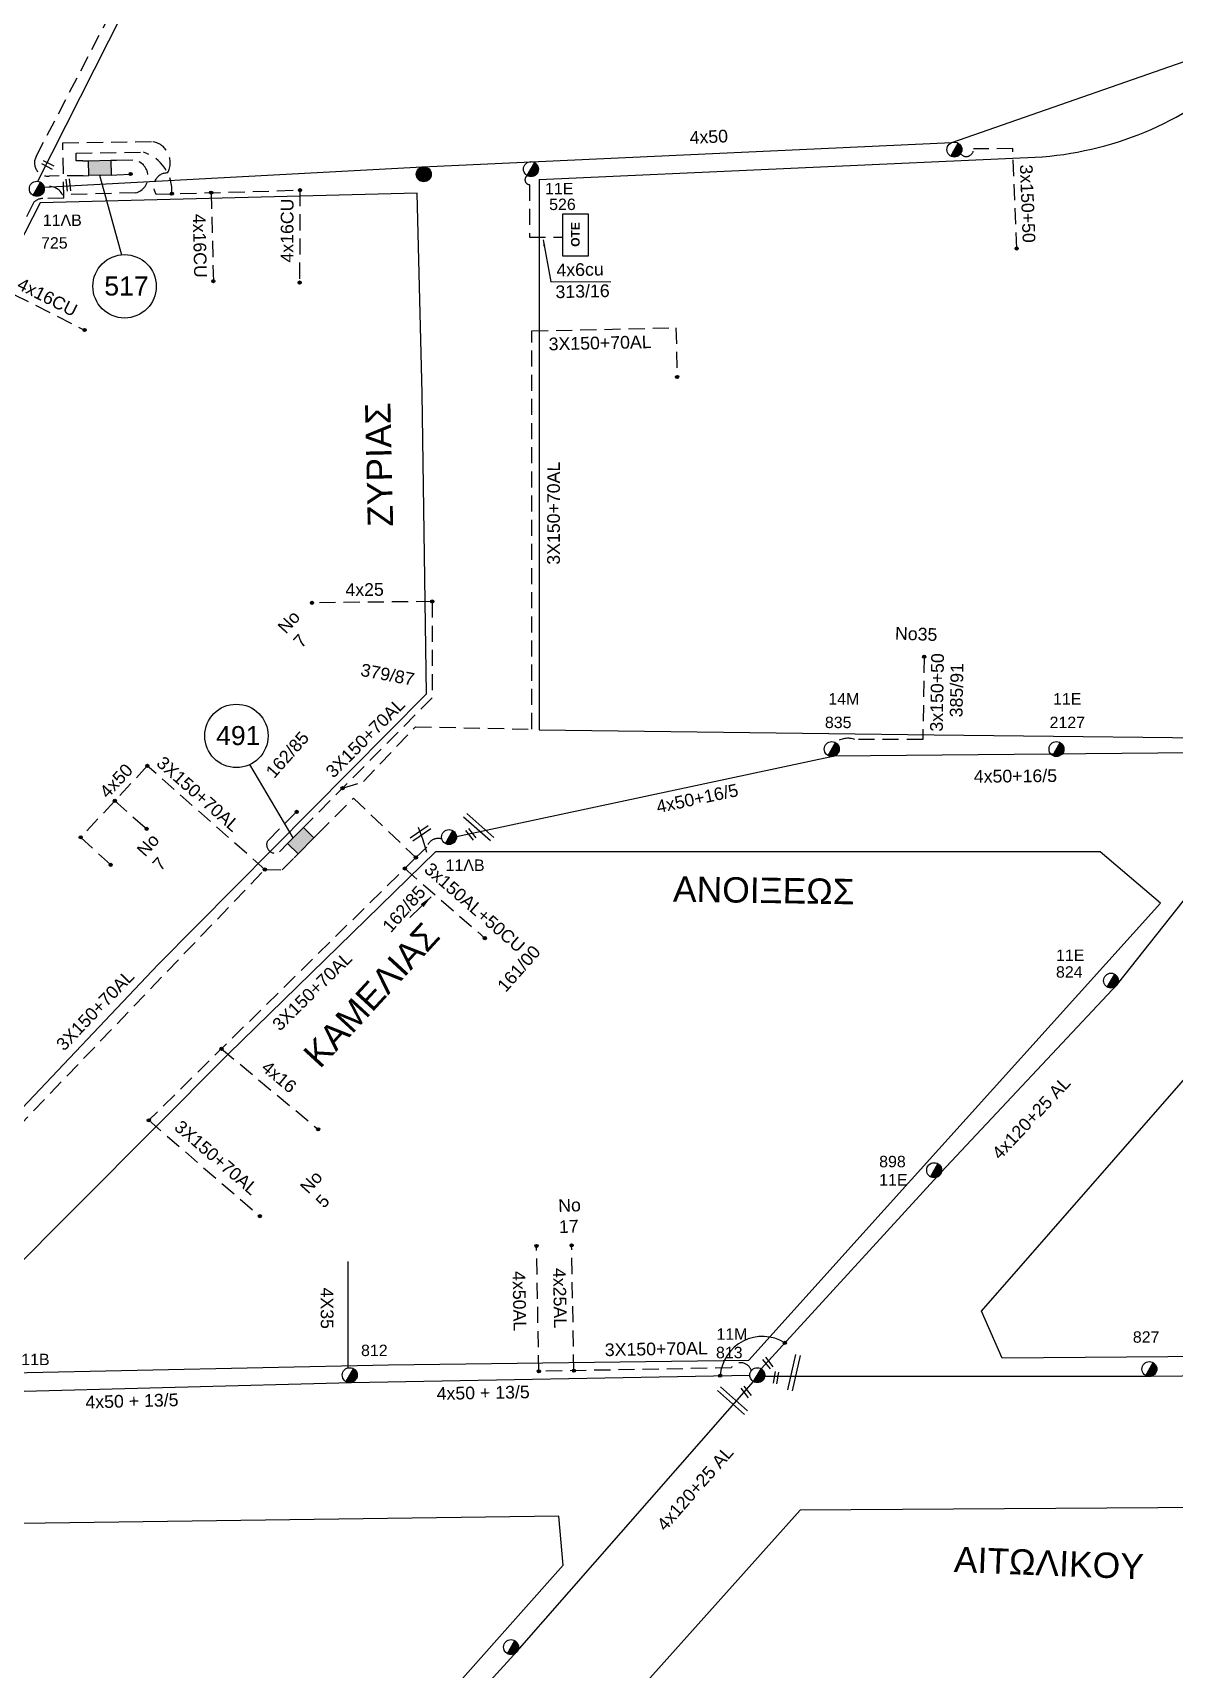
# Model space of a CAD drawing. Header units: millimetres. Extents: x -2591 to -1162, y 241 to 765.
# Drawn here: x -1554.6 to -1464.6, y 367 to 496 of the extents above; entities that cross this region are included whole.
import ezdxf
from ezdxf.enums import TextEntityAlignment as Align

# ---------------------------------------------------------------- set-up
doc = ezdxf.new("R2010")
doc.units = ezdxf.units.MM
doc.linetypes.add('DASHED', pattern=[19.05, 12.7, -6.35])
for name, color, linetype in [('3x150+50', 7, 'Continuous'), ('3X150+70AL', 7, 'Continuous'), ('4x16', 7, 'Continuous'), ('4x16CU', 7, 'Continuous'), ('4x25', 7, 'Continuous'), ('4X35', 7, 'DASHED'), ('4x50', 7, 'Continuous'), ('4x50 + 13_5', 7, 'SYN_LINE'), ('4x50+16_5', 7, 'Continuous'), ('4x50+16AL', 7, 'Continuous'), ('Link Box 4 Διευθύνσεων', 7, 'Continuous'), ('Pillar OTE', 7, 'Continuous'), ('TEXT ΚΑΛΩΔΙΩΝ', 7, 'Continuous'), ('Άγνωστα', 7, 'Continuous'), ('Επιγραφές - Σχήματα', 7, 'Continuous'), ('Καλώδια ΧΤ   3x150AL+50CU', 7, 'DASHED'), ('Μηχανική τομή', 7, 'Continuous'), ('Στύλος Ξύλινος', 7, 'Continuous'), ('Στύλος Ξύλινος @ 1', 7, 'Continuous'), ('Στύλος ΦΜ', 7, 'Continuous'), ('Στύλος ΦΜ @ 1', 7, 'Continuous'), ('Συνδέσεις', 7, 'Continuous'), ('Συνεστραμμένα ΧΤ   4x120+25 AL', 7, 'SYN_LINE'), ('Τομή', 7, 'Continuous'), ('ΥΠΟΒΑΘΡΟ ΔΕΗ', 7, 'Continuous'), ('Υπόβαθρο ΔΕΗ', 7, 'Continuous'), ('Υπόγεια καλώδια Παροχών ΧΤ   4x6', 7, 'DASHED')]:
    doc.layers.add(name, color=color, linetype=linetype)
doc.styles.add('arial', font='arial.ttf')
doc.styles.get("Standard").update_dxf_attribs({"font": 'arial.ttf'})
doc.linetypes.add('SYN_LINE', pattern='A,0.5,-0.0001,["/\\/\\/\\/",Standard,S=0.1,R=0,X=0,Y=-0.05],-0.25', length=0.7501)
doc.dimstyles.new('ISO-25', dxfattribs={"dimtxt": 2.5, "dimasz": 2.5, "dimexe": 1.25, "dimexo": 0.625, "dimtad": 1, "dimtxsty": 'Standard', "dimcen": 2.5, "dimadec": 0, "dimazin": 0, "dimtfac": 1, "dimtmove": 0, "dimatfit": 3, "dimfxl": 1, "dimarcsym": 0})

# ---------------------------------------------------------------- blocks, each defined once
blk = doc.blocks.new('ΥΠΑΡΧΩΝ ΤΣΙΜΕΝΤΕΝΙΟΣ ΣΤΥΛΟΣ')
at = {"layer": 'Στύλος ΦΜ'}
blk.add_hatch(color=256, dxfattribs=at).paths.add_polyline_path([(-1.29, -2.28, 0.574793), (2.62, 0, 0.268822), (1.3, 2.27)])
blk.add_line((-1.29, -2.28), (1.3, 2.27), dxfattribs=at)
blk.add_circle((0, 0), 2.62, dxfattribs=at)
at = {"layer": 'Στύλος ΦΜ', "flags": 4}
for tag, p in [('ΑΡΙΘΜΟΣ', (-4.68, 8.05)), ('ΤΥΠΟΣ', (-4.91, 3.03))]:
    blk.add_attdef(tag, p, '', height=4, dxfattribs=at)
blk = doc.blocks.new('ΥΠΑΡΧΩΝ ΞΥΛΙΝΟΣ ΣΤΥΛΟΣ')
at = {"layer": 'Στύλος Ξύλινος'}
h = blk.add_hatch(color=256, dxfattribs=at)
h.paths.add_polyline_path([(-2.62, 0, 0.270008), (-1.29, -2.28), (1.3, 2.27, 0.576266)])
h.paths.add_polyline_path([(-1.29, -2.28, 0.574793), (2.62, 0, 0.268822), (1.3, 2.27)])
blk.add_line((-1.29, -2.28), (1.3, 2.27), dxfattribs=at)
blk.add_circle((0, 0), 2.62, dxfattribs=at)
at = {"layer": 'Στύλος Ξύλινος', "flags": 4}
for tag, p in [('ΑΡΙΘΜΟΣ', (-4.91, 8.6)), ('ΤΥΠΟΣ', (-4.85, 3.39))]:
    blk.add_attdef(tag, p, '', height=4, dxfattribs=at)
blk = doc.blocks.new('LINK BOX 4 ΑΝΑΧΩΡΗΣΕΩΝ')
at = {"layer": 'Link Box 4 Διευθύνσεων', "ltscale": 40}
blk.add_hatch(color=256, dxfattribs=at).paths.add_polyline_path([(-3.54, 0), (-3.54, -4.67), (3.54, -4.67), (3.54, 0)])
for p, q in [((-3.54, 0), (-5.33, 0)), ((5.33, 0), (3.54, 0)), ((-3.54, -4.67), (-5.33, -4.67)), ((5.33, -4.67), (3.54, -4.67))]:
    blk.add_line(p, q, dxfattribs=at)
blk.add_lwpolyline([(-3.54, -4.67), (-3.54, 0), (3.54, 0), (3.54, -4.67)], close=True, dxfattribs=at)
blk = doc.blocks.new('_ΣΥΝΔΕΣΗ')
at = {"layer": 'Συνδέσεις', "linetype": 'SYN_LINE', "ltscale": 40}
blk.add_hatch(color=256, dxfattribs=at).paths.add_polyline_path([(0.5, -0.01, 1), (-0.5, -0.01, 1)])
at = {"layer": 'Συνδέσεις'}
blk.add_circle((0, -0.01), 0.5, dxfattribs=at)
blk = doc.blocks.new('ΜΗΧΑΝΙΚΗ ΤΟΜΗ')
at = {"layer": 'Μηχανική τομή', "ltscale": 40}
for p, q in [((0, 0.76), (-3.79, 0.76)), ((0, -0.34), (-3.79, -0.34))]:
    blk.add_line(p, q, dxfattribs=at)
blk = doc.blocks.new('ΤΟΜΗ')
at = {"layer": 'Τομή', "ltscale": 40}
for p, q in [((-0.03, -1.92), (-11.4, -1.92)), ((-0.03, -3.42), (-11.4, -3.42))]:
    blk.add_line(p, q, dxfattribs=at)
blk = doc.blocks.new('τομή_')
at = {"layer": 'Επιγραφές - Σχήματα'}
for p, q in [((-1.29, -0.22), (0.13, 0.75)), ((-1.08, -0.46), (0.34, 0.51)), ((-0.66, 0.62), (-0.29, -0.37))]:
    blk.add_line(p, q, dxfattribs=at)
blk = doc.blocks.new('PILLAR ΟΤΕ')
at = {"layer": 'Pillar OTE', "ltscale": 40}
blk.add_lwpolyline([(-3.31, 2.02), (3.39, 2.02), (3.39, -1.99), (-3.31, -1.99)], close=True, dxfattribs=at)
at = {"layer": 'Pillar OTE', "insert": (-1.81, 0.71), "char_height": 1.3575, "width": 109.961, "attachment_point": 1}
blk.add_mtext('{\\fArial|b1|i0|c161|p34;OTE}', dxfattribs=at)

msp = doc.modelspace()

# ---------------------------------------------------------------- linework, layer by layer
at = {"layer": '3x150+50', "color": 151, "linetype": 'DASHED', "lineweight": -3, "ltscale": 0.1}
msp.add_lwpolyline([(-1477.032, 479.037), (-1477.333, 486.914), (-1480.439, 486.88, -0.7440193), (-1481.454, 486.511, -7.7393087)], format="xyb", dxfattribs=at)
at = {"layer": '3x150+50', "color": 173, "linetype": 'DASHED', "lineweight": -3, "ltscale": 0.1}
msp.add_lwpolyline([(-1484.327, 446.85), (-1484.432, 440.322), (-1489.779, 440.322, 0.2579723), (-1491.315, 440.077, -1.8091932)], format="xyb", dxfattribs=at)
at = {"layer": '3x150+50', "color": 151, "linetype": 'DASHED', "lineweight": -3, "ltscale": 0.1}
msp.add_lwpolyline([(-1525.27, 430.156), (-1518.968, 424.666)], dxfattribs=at)
at = {"layer": '3X150+70AL', "color": 151, "linetype": 'DASHED', "lineweight": -3, "ltscale": 0.1}
for points in [[(-1530.181, 436.489), (-1528.539, 437), (-1524.431, 441.333), (-1515.259, 441.144), (-1515.246, 472.532), (-1503.892, 472.789), (-1503.805, 468.905)], [(-1523.111, 451.202), (-1523.109, 443.613), (-1532.947, 433.703)], [(-1536.31, 430.07), (-1545.572, 438.242)], [(-1532.118, 432.881), (-1529.317, 435.703), (-1524.397, 431.016), (-1545.458, 410.302), (-1536.705, 402.741)]]:
    msp.add_lwpolyline(points, dxfattribs=at)
at = {"layer": '3X150+70AL', "color": 5, "linetype": 'DASHED', "lineweight": -3, "ltscale": 0.1}
msp.add_lwpolyline([(-1533.8, 434.616), (-1536.09, 432.329, 0.7744688), (-1535.14, 431.475), (-1534.822, 431.81)], format="xyb", dxfattribs=at)
at = {"layer": '3X150+70AL', "color": 151, "linetype": 'DASHED', "lineweight": -3, "ltscale": 0.1}
for points in [[(-1524.397, 431.016), (-1523.531, 431.835, -0.4289606), (-1522.35, 432.476, -1.270572)], [(-1575.07, 395.299, 0.9707852), (-1574.223, 395.226), (-1574.276, 397.478), (-1567.73, 397.281), (-1536.31, 430.07), (-1534.931, 430.043), (-1533.993, 430.989)], [(-1497.957, 390.553, 0.649617), (-1499.541, 390.783), (-1514.701, 390.514)]]:
    msp.add_lwpolyline(points, format="xyb", dxfattribs=at)
at = {"layer": '4x16', "color": 151, "linetype": 'DASHED', "lineweight": -3, "ltscale": 0.1}
msp.add_lwpolyline([(-1539.724, 415.941), (-1532.105, 409.59)], dxfattribs=at)
at = {"layer": '4x16CU', "color": 1, "linetype": 'DASHED', "lineweight": -3, "ltscale": 0.1}
for points in [[(-1540.533, 483.438), (-1540.367, 476.457)], [(-1533.542, 483.636), (-1533.567, 476.347)], [(-1557.793, 476.277), (-1550.518, 472.606)]]:
    msp.add_lwpolyline(points, dxfattribs=at)
at = {"layer": '4x25', "color": 151, "linetype": 'DASHED', "lineweight": -3, "ltscale": 0.1}
for points in [[(-1523.111, 451.202), (-1532.587, 451.097)], [(-1511.935, 390.563), (-1512.123, 400.442)]]:
    msp.add_lwpolyline(points, dxfattribs=at)
at = {"layer": '4X35', "color": 173, "linetype": 'SYN_LINE', "lineweight": -3, "ltscale": 10}
msp.add_lwpolyline([(-1529.735, 390.783), (-1529.744, 399.166)], dxfattribs=at)
at = {"layer": '4x50', "color": 151, "linetype": 'Continuous', "lineweight": -3, "ltscale": 0.1}
for points in [[(-1519.354, 550.328), (-1539.701, 513.072), (-1554.225, 484.329)], [(-1553.705, 483.86), (-1523.883, 485.467), (-1482.141, 487.392), (-1459.845, 495.161), (-1443.254, 511.878), (-1425.827, 527.896)]]:
    msp.add_lwpolyline(points, dxfattribs=at)
at = {"layer": '4x50', "color": 151, "linetype": 'DASHED', "lineweight": -3, "ltscale": 0.1}
for points in [[(-1545.572, 438.242), (-1550.824, 432.609)], [(-1548.135, 435.494), (-1545.62, 433.283)], [(-1550.824, 432.609), (-1548.463, 430.443)], [(-1514.701, 390.514), (-1514.888, 400.393)]]:
    msp.add_lwpolyline(points, dxfattribs=at)
at = {"layer": '4x50 + 13_5', "color": 173, "linetype": 'Continuous', "lineweight": -3, "ltscale": 0.1}
msp.add_lwpolyline([(-1575.189, 390.802), (-1557.298, 388.897), (-1529.478, 389.634), (-1498.069, 390.206)], dxfattribs=at)
at = {"layer": '4x50+16_5', "color": 173, "linetype": 'Continuous', "lineweight": -3, "ltscale": 0.1}
msp.add_lwpolyline([(-1454.577, 439.362), (-1491.392, 439.018), (-1521.193, 432.657)], dxfattribs=at)
at = {"layer": '4x50+16AL', "color": 27, "linetype": 'Continuous', "lineweight": -3, "ltscale": 0.1}
msp.add_lwpolyline([(-1413.395, 390.654), (-1437.209, 390.38), (-1466.665, 390.104), (-1496.901, 390.102)], dxfattribs=at)
at = {"layer": 'Καλώδια ΧΤ   3x150AL+50CU', "color": 1, "linetype": 'DASHED', "lineweight": -3, "ltscale": 0.1}
for points in [[(-1550.627, 484.772), (-1553.303, 484.746, -0.6082495), (-1554.341, 486.282), (-1543.744, 506.639), (-1550.124, 509.755), (-1530.569, 547.018, -0.844289), (-1529.47, 549.113), (-1525.863, 555.986)], [(-1552.156, 483.009), (-1552.236, 487.378), (-1545.204, 487.474, -0.5204486), (-1543.971, 484.99, 0.6173824), (-1544.877, 483.316), (-1533.542, 483.636)], [(-1550.657, 485.939), (-1551.169, 485.937), (-1551.19, 486.55), (-1545.881, 486.631, -0.3416179), (-1543.635, 483.351)], [(-1547.994, 486.006), (-1546.696, 486.014, -0.8347549), (-1546.495, 483.423), (-1552.26, 483.274, 0.3854146), (-1553.705, 483.86, -1.9463556)], [(-1552.156, 483.009), (-1553.804, 482.976, 0.1887019), (-1554.529, 482.675), (-1561.002, 469.984, 0.4318986), (-1561.579, 468.522, 1.3280008)]]:
    msp.add_lwpolyline(points, format="xyb", dxfattribs=at)
msp.add_lwpolyline([(-1547.964, 484.84), (-1546.891, 484.906)], dxfattribs=at)
at = {"layer": 'Συνεστραμμένα ΧΤ   4x120+25 AL', "color": 173, "linetype": 'SYN_LINE', "lineweight": -3, "ltscale": 10}
msp.add_lwpolyline([(-1497.187, 390.719), (-1482.973, 406.2), (-1469.073, 421.042), (-1454.577, 439.362)], dxfattribs=at)
at = {"layer": 'Συνεστραμμένα ΧΤ   4x120+25 AL', "color": 151, "linetype": 'SYN_LINE', "lineweight": -3, "ltscale": 10}
msp.add_lwpolyline([(-1551.369, 329.128), (-1534.128, 337.572), (-1529.737, 353.802), (-1516.401, 368.449), (-1497.771, 389.696)], dxfattribs=at)
at = {"layer": 'ΥΠΟΒΑΘΡΟ ΔΕΗ', "lineweight": -3}
for points in [[(-1514.689, 484.482), (-1514.689, 441.077), (-1483.532, 440.692), (-1455.349, 440.376), (-1441.404, 455.336), (-1419.835, 478.84), (-1385.364, 516.216), (-1398.074, 526.319), (-1413.409, 538.566), (-1420.926, 531.141), (-1442.083, 510.434), (-1459.057, 493.26), (-1459.057, 493.26), (-1459.057, 493.26), (-1459.057, 493.26)], [(-1514.689, 484.482), (-1474.984, 486.271)], [(-1574.556, 398.187), (-1568.02, 397.99), (-1544.705, 422.593), (-1523.559, 443.931), (-1523.895, 467.601), (-1524.295, 483.391), (-1554.025, 482.637), (-1559.468, 472.057), (-1575.674, 440.742), (-1574.982, 416.35), (-1574.556, 398.187)], [(-1513.769, 476.413), (-1509.021, 476.436)], [(-1523.863, 432.426), (-1523.552, 431.452)], [(-1556.881, 397.758), (-1556.283, 390.382), (-1526.556, 391.031), (-1498.151, 391.391), (-1487.47, 403.236), (-1465.705, 427.42), (-1470.442, 431.455), (-1493.157, 431.455), (-1522.862, 431.455), (-1539.198, 415.503), (-1556.881, 397.758)], [(-1478.168, 391.556), (-1479.793, 395.259), (-1448.326, 431.246), (-1420.771, 431.246), (-1386.928, 431.005), (-1384.325, 424.717), (-1413.754, 391.683), (-1445.521, 391.806), (-1478.168, 391.556)], [(-1535.192, 333.615), (-1532.871, 328.916), (-1504.521, 328.171), (-1474.419, 327.335), (-1465.333, 337.564), (-1429.589, 376.486), (-1430.308, 379.802), (-1457.826, 379.802), (-1494.109, 379.553), (-1535.192, 333.615)], [(-1573.776, 328.96), (-1553.482, 329.394), (-1512.783, 375.23), (-1513.137, 379.087), (-1561.35, 378.434), (-1574.055, 378.077), (-1573.776, 328.96)]]:
    msp.add_lwpolyline(points, dxfattribs=at)
msp.add_arc((-1477.138, 512.823), 26.639, 274.63912, 312.74635, dxfattribs=at)
at = {"layer": 'ΥΠΟΒΑΘΡΟ ΔΕΗ', "lineweight": -3, "ltscale": 0.1}
msp.add_arc((-1497.071, 389.917), 3.344, 58.29663, 175.76987, dxfattribs=at)
at = {"layer": 'Υπόβαθρο ΔΕΗ', "lineweight": -3}
for points in [[(-1549.344, 484.805), (-1547.613, 478.542)], [(-1534.074, 432.566), (-1537.483, 438.347)]]:
    msp.add_lwpolyline(points, dxfattribs=at)
for centre in [(-1547.366, 476.055), (-1538.549, 440.609)]:
    msp.add_circle(centre, 2.5, dxfattribs=at)
at = {"layer": 'Υπόγεια καλώδια Παροχών ΧΤ   4x6', "color": 151, "linetype": 'DASHED', "ltscale": 0.1}
msp.add_lwpolyline([(-1515.615, 484.78, 0.7214082), (-1515.442, 484.065), (-1515.442, 479.921), (-1512.809, 479.921)], format="xyb", dxfattribs=at)

# ---------------------------------------------------------------- block references
at = {"layer": 'Link Box 4 Διευθύνσεων', "lineweight": -3, "xscale": 0.2499999999999998, "yscale": 0.2499999999999998, "zscale": 0.2499999999999998}
for p, rotation in [((-1549.296, 484.806), 181.4527178672955), ((-1533.056, 431.935), 225.2596843945352)]:
    msp.add_blockref('LINK BOX 4 ΑΝΑΧΩΡΗΣΕΩΝ', p, dxfattribs=dict(at, rotation=rotation))
at = {"layer": 'Pillar OTE', "xscale": 0.5, "yscale": 0.5, "zscale": 0.5, "rotation": 90}
msp.add_blockref('PILLAR ΟΤΕ', (-1511.81, 480.074), dxfattribs=at)
at = {"layer": 'Επιγραφές - Σχήματα'}
msp.add_blockref('τομή_', (-1523.569, 432.793), dxfattribs=at)
at = {"layer": 'Μηχανική τομή', "lineweight": -3}
for p, xscale, yscale, zscale, rotation in [((-1553.83, 485.894), 0.2499999999999676, 0.2499999999999676, 0.2499999999999676, 152.9729913925248), ((-1551.787, 483.565), 0.2499999999999677, 0.2499999999999677, 0.2499999999999677, 275.8528615954031), ((-1520.325, 433.264), 0.2499999999999677, 0.2499999999999677, 0.2499999999999677, 127.8342071255363), ((-1496.91, 391.566), 0.2499999999999677, 0.2499999999999677, 0.2499999999999677, 127.8342071255363), ((-1495.89, 390.471), 0.2499999999999677, 0.2499999999999677, 0.2499999999999677, 80.05628998636693), ((-1498.62, 389.287), 0.2499999999999677, 0.2499999999999677, 0.2499999999999677, 127.8342071255363)]:
    msp.add_blockref('ΜΗΧΑΝΙΚΗ ΤΟΜΗ', p, dxfattribs=dict(at, xscale=xscale, yscale=yscale, zscale=zscale, rotation=rotation))
at = {"layer": 'Στύλος Ξύλινος @ 1', "lineweight": -3, "ltscale": 40, "xscale": 0.2250000000000227, "yscale": 0.2250000000000227, "zscale": 0.2250000000000227}
msp.add_blockref('ΥΠΑΡΧΩΝ ΞΥΛΙΝΟΣ ΣΤΥΛΟΣ', (-1523.774, 484.888), dxfattribs=at)
at = {"layer": 'Στύλος ΦΜ @ 1', "lineweight": -3, "ltscale": 40, "xscale": 0.2249999999999943, "yscale": 0.2249999999999943, "zscale": 0.2249999999999943}
for p in [(-1481.944, 486.837), (-1516.898, 368.766)]:
    msp.add_blockref('ΥΠΑΡΧΩΝ ΤΣΙΜΕΝΤΕΝΙΟΣ ΣΤΥΛΟΣ', p, dxfattribs=at)
at = {"layer": 'Στύλος ΦΜ @ 1', "lineweight": -3, "ltscale": 40}
ref = msp.add_blockref('ΥΠΑΡΧΩΝ ΤΣΙΜΕΝΤΕΝΙΟΣ ΣΤΥΛΟΣ', (-1515.325, 485.292), dxfattribs=dict(at, xscale=0.2249999999999943, yscale=0.2249999999999943, zscale=0.2249999999999943))
ref.add_attrib('ΤΥΠΟΣ', '11Ε', dxfattribs={"layer": 'Στύλος ΦΜ', "height": 0.9, "flags": 4}).set_placement((-1514.219, 483.041), align=Align.BOTTOM_LEFT)
ref.add_attrib('ΑΡΙΘΜΟΣ', '526', (-1513.894, 482.067), dxfattribs={"layer": 'Στύλος ΦΜ', "height": 0.9, "flags": 4})
ref = msp.add_blockref('ΥΠΑΡΧΩΝ ΤΣΙΜΕΝΤΕΝΙΟΣ ΣΤΥΛΟΣ', (-1554.282, 483.743), dxfattribs=dict(at, xscale=0.2249999999999943, yscale=0.2249999999999943, zscale=0.2249999999999943))
ref.add_attrib('ΤΥΠΟΣ', '11ΛB', dxfattribs={"layer": 'Στύλος ΦΜ', "height": 0.9, "flags": 4}).set_placement((-1553.815, 480.544), align=Align.BOTTOM_LEFT)
ref.add_attrib('ΑΡΙΘΜΟΣ', '725', (-1553.95, 479.026), dxfattribs={"layer": 'Στύλος ΦΜ', "height": 0.9, "flags": 4})
ref = msp.add_blockref('ΥΠΑΡΧΩΝ ΤΣΙΜΕΝΤΕΝΙΟΣ ΣΤΥΛΟΣ', (-1491.608, 439.566), dxfattribs=dict(at, xscale=0.2249999999999943, yscale=0.2249999999999943, zscale=0.2249999999999943))
ref.add_attrib('ΤΥΠΟΣ', '14M', dxfattribs={"layer": 'Στύλος ΦΜ', "height": 0.9, "flags": 4}).set_placement((-1491.882, 442.807), align=Align.BOTTOM_LEFT)
ref.add_attrib('ΑΡΙΘΜΟΣ', '835', (-1492.152, 441.222), dxfattribs={"layer": 'Στύλος ΦΜ', "height": 0.9, "flags": 4})
ref = msp.add_blockref('ΥΠΑΡΧΩΝ ΤΣΙΜΕΝΤΕΝΙΟΣ ΣΤΥΛΟΣ', (-1473.894, 439.566), dxfattribs=dict(at, xscale=0.2249999999999943, yscale=0.2249999999999943, zscale=0.2249999999999943))
ref.add_attrib('ΤΥΠΟΣ', '11E', dxfattribs={"layer": 'Στύλος ΦΜ', "height": 0.9, "flags": 4}).set_placement((-1474.169, 442.807), align=Align.BOTTOM_LEFT)
ref.add_attrib('ΑΡΙΘΜΟΣ', '2127', (-1474.438, 441.222), dxfattribs={"layer": 'Στύλος ΦΜ', "height": 0.9, "flags": 4})
ref = msp.add_blockref('ΥΠΑΡΧΩΝ ΤΣΙΜΕΝΤΕΝΙΟΣ ΣΤΥΛΟΣ', (-1521.782, 432.631), dxfattribs=dict(at, xscale=0.2249999999999943, yscale=0.2249999999999943, zscale=0.2249999999999943))
ref.add_attrib('ΤΥΠΟΣ', '11ΛΒ', dxfattribs={"layer": 'Στύλος ΦΜ', "height": 0.9, "flags": 4}).set_placement((-1522.056, 429.694), align=Align.BOTTOM_LEFT)
ref = msp.add_blockref('ΥΠΑΡΧΩΝ ΤΣΙΜΕΝΤΕΝΙΟΣ ΣΤΥΛΟΣ', (-1469.596, 421.312), dxfattribs=dict(at, xscale=0.2249999999999943, yscale=0.2249999999999943, zscale=0.2249999999999943))
ref.add_attrib('ΤΥΠΟΣ', '11E', dxfattribs={"layer": 'Στύλος ΦΜ', "height": 0.9, "flags": 4}).set_placement((-1473.934, 422.592), align=Align.BOTTOM_LEFT)
ref.add_attrib('ΑΡΙΘΜΟΣ', '824', (-1473.934, 421.546), dxfattribs={"layer": 'Στύλος ΦΜ', "height": 0.9, "flags": 4})
ref = msp.add_blockref('ΥΠΑΡΧΩΝ ΤΣΙΜΕΝΤΕΝΙΟΣ ΣΤΥΛΟΣ', (-1483.538, 406.366), dxfattribs=dict(at, xscale=0.2249999999999943, yscale=0.2249999999999943, zscale=0.2249999999999943))
ref.add_attrib('ΤΥΠΟΣ', '11E', dxfattribs={"layer": 'Στύλος ΦΜ', "height": 0.9, "flags": 4}).set_placement((-1487.876, 404.886), align=Align.BOTTOM_LEFT)
ref.add_attrib('ΑΡΙΘΜΟΣ', '898', (-1487.876, 406.599), dxfattribs={"layer": 'Στύλος ΦΜ', "height": 0.9, "flags": 4})
ref = msp.add_blockref('ΥΠΑΡΧΩΝ ΤΣΙΜΕΝΤΕΝΙΟΣ ΣΤΥΛΟΣ', (-1497.48, 390.208), dxfattribs=dict(at, xscale=0.2249999999999943, yscale=0.2249999999999943, zscale=0.2249999999999943))
ref.add_attrib('ΤΥΠΟΣ', '11M', dxfattribs={"layer": 'Στύλος ΦΜ', "height": 0.9, "flags": 4}).set_placement((-1500.703, 392.724), align=Align.BOTTOM_LEFT)
ref.add_attrib('ΑΡΙΘΜΟΣ', '813', (-1500.739, 391.541), dxfattribs={"layer": 'Στύλος ΦΜ', "height": 0.9, "flags": 4})
ref = msp.add_blockref('ΥΠΑΡΧΩΝ ΤΣΙΜΕΝΤΕΝΙΟΣ ΣΤΥΛΟΣ', (-1466.572, 390.686), dxfattribs=dict(at, xscale=0.2249999999999943, yscale=0.2249999999999943, zscale=0.2249999999999943))
ref.add_attrib('ΑΡΙΘΜΟΣ', '827', (-1467.874, 392.765), dxfattribs={"layer": 'Στύλος ΦΜ', "height": 0.9, "flags": 4})
ref = msp.add_blockref('ΥΠΑΡΧΩΝ ΤΣΙΜΕΝΤΕΝΙΟΣ ΣΤΥΛΟΣ', (-1529.61, 390.208), dxfattribs=dict(at, xscale=0.2249999999999943, yscale=0.2249999999999943, zscale=0.2249999999999943))
ref.add_attrib('ΑΡΙΘΜΟΣ', '812', (-1528.724, 391.71), dxfattribs={"layer": 'Στύλος ΦΜ', "height": 0.9, "flags": 4})
ref = msp.add_blockref('ΥΠΑΡΧΩΝ ΤΣΙΜΕΝΤΕΝΙΟΣ ΣΤΥΛΟΣ', (-1557.007, 389.409), dxfattribs=dict(at, xscale=0.2249999999999943, yscale=0.2249999999999943, zscale=0.2249999999999943))
ref.add_attrib('ΤΥΠΟΣ', '11B', dxfattribs={"layer": 'Στύλος ΦΜ', "height": 0.9, "flags": 4}).set_placement((-1555.51, 390.728), align=Align.BOTTOM_LEFT)
at = {"layer": 'Συνδέσεις', "lineweight": -3, "xscale": 0.25, "yscale": 0.25, "zscale": 0.25}
for p in [(-1546.89, 484.909), (-1543.634, 483.354), (-1540.532, 483.441), (-1533.541, 483.638), (-1477.031, 479.04), (-1540.367, 476.46), (-1533.567, 476.35), (-1550.518, 472.609), (-1503.805, 468.908), (-1532.587, 451.1), (-1523.11, 451.205), (-1484.326, 446.853), (-1545.571, 438.245), (-1530.18, 436.492), (-1548.134, 435.496), (-1533.8, 434.619), (-1550.823, 432.612), (-1545.619, 433.286), (-1524.396, 431.018), (-1548.462, 430.446), (-1536.309, 430.073), (-1525.269, 430.159), (-1518.967, 424.669), (-1539.724, 415.944), (-1545.458, 410.305), (-1532.105, 409.593), (-1536.705, 402.744), (-1514.887, 400.396), (-1512.122, 400.445), (-1495.313, 392.762), (-1514.7, 390.517), (-1511.934, 390.566), (-1500.405, 390.164)]:
    msp.add_blockref('_ΣΥΝΔΕΣΗ', p, dxfattribs=at)
at = {"layer": 'Τομή', "lineweight": -3, "xscale": 0.2499999999999997, "yscale": 0.2499999999999997, "zscale": 0.2499999999999997}
for p, rotation in [((-1517.936, 432.964), 318.624104279148), ((-1494.246, 388.864), 257.0074677283079), ((-1497.928, 387.755), 318.624104279148)]:
    msp.add_blockref('ΤΟΜΗ', p, dxfattribs=dict(at, rotation=rotation))

# ---------------------------------------------------------------- texts
at = {"layer": 'TEXT ΚΑΛΩΔΙΩΝ', "linetype": 'Continuous', "lineweight": -3, "ltscale": 0.1}
for s, rotation, p in [('4x50', 2.64112, (-1501.306, 487.844)), ('3x150+50', 272.18594, (-1476.166, 482.573)), ('4x16CU', 89.80105, (-1534.553, 480.449)), ('4x16CU', 271.36089, (-1541.434, 479.248)), ('4x16CU', 333.22258, (-1553.45, 475.205)), ('3X150+70AL', 1.29593, (-1509.874, 471.594)), ('3X150+70AL', 89.97657, (-1513.547, 458.163)), ('4x25', 0.6381, (-1528.441, 452.143)), ('3x150+50', 89.0789, (-1483.313, 444.037)), ('3X150+70AL', 45.20916, (-1528.393, 440.46)), ('3X150+70AL', 318.57517, (-1541.555, 436.032)), ('4x50', 47.00191, (-1548.031, 437.071)), ('4x50+16/5', 0.53657, (-1477.131, 437.448)), ('4x50+16/5', 12.04902, (-1502.216, 435.685)), ('3x150AL+50CU', 318.93957, (-1519.762, 427.086)), ('3X150+70AL', 44.5223, (-1532.576, 420.486)), ('3X150+70AL', 46.22228, (-1549.692, 418.985)), ('4x16', 320.18477, (-1535.179, 413.731)), ('4x120+25 AL', 46.87575, (-1475.889, 410.499)), ('3X150+70AL', 319.17819, (-1540.127, 407.363)), ('4x50AL', 271.08732, (-1516.235, 396.046)), ('4x25AL', 271.08732, (-1513.044, 396.291)), ('4X35', 270.05852, (-1531.398, 395.486)), ('3X150+70AL', 1.01395, (-1505.448, 392.279)), ('4x50 + 13/5', 1.51779, (-1546.784, 388.175)), ('4x50 + 13/5', 1.04363, (-1519.094, 388.823)), ('4x120+25 AL', 48.75307, (-1502.386, 381.287))]:
    msp.add_text(s, height=1, rotation=rotation, dxfattribs=at).set_placement(p, align=Align.MIDDLE_CENTER)
at = {"layer": 'TEXT ΚΑΛΩΔΙΩΝ', "linetype": 'Continuous', "lineweight": -3, "ltscale": 0.1, "char_height": 1, "attachment_point": 1, "rotation": 1.29593}
for s, insert in [('4x6cu', (-1513.33, 477.83)), ('313/16', (-1513.406, 476.117))]:
    msp.add_mtext_dynamic_manual_height_columns(s, width=1.8, gutter_width=12.5, heights=[0.118], dxfattribs=dict(at, insert=insert))
at = {"layer": 'Άγνωστα', "color": 7, "lineweight": -3, "char_height": 1.5, "width": 4.551914400963142e-14, "attachment_point": 1}
for s, insert in [('517', (-1548.965, 476.829)), ('491', (-1540.148, 441.383))]:
    msp.add_mtext(s, dxfattribs=dict(at, insert=insert))
at = {"layer": 'Άγνωστα', "color": 7, "lineweight": -3}
note = msp.add_mtext_dynamic_manual_height_columns('No ', width=1.8, gutter_width=0, heights=[0.73, 0], dxfattribs=dict(at, insert=(-1536.599, 447.931), char_height=1, attachment_point=1, rotation=47.80617))
for column, words in zip(note.columns.linked_columns, ['7']):
    column.text = words
at = {"layer": 'Άγνωστα', "color": 7, "lineweight": -3, "char_height": 1, "attachment_point": 1}
for s, insert, rotation in [('No35', (-1486.604, 449.21), 357.90328), ('379/87', (-1528.632, 446.334), 349.29721), ('385/91', (-1482.306, 442.084), 89), ('162/85', (-1536.32, 437.863), 48.62435), ('162/85', (-1527.128, 425.688), 48.62435), ('161/00', (-1518.071, 420.99), 48.62435)]:
    msp.add_mtext_dynamic_manual_height_columns(s, width=1.8, gutter_width=0, heights=[0.73], dxfattribs=dict(at, insert=insert, rotation=rotation))
at = {"layer": 'Άγνωστα', "color": 7, "lineweight": -3}
note = msp.add_mtext_dynamic_manual_height_columns('No ', width=1.8, gutter_width=0, heights=[0.73, 0], dxfattribs=dict(at, insert=(-1547.698, 430.346), char_height=1, attachment_point=1, rotation=47.80617))
for column, words in zip(note.columns.linked_columns, ['7']):
    column.text = words
note = msp.add_mtext_dynamic_manual_height_columns('No ', width=1.8, gutter_width=0, heights=[0.73, 0], dxfattribs=dict(at, insert=(-1534.831, 403.768), char_height=1, attachment_point=1, rotation=47.80617))
for column, words in zip(note.columns.linked_columns, ['5']):
    column.text = words
note = msp.add_mtext_dynamic_manual_height_columns('No ', width=1.8, gutter_width=0, heights=[0.73, 0], dxfattribs=dict(at, insert=(-1514.995, 404.009), char_height=1, attachment_point=1, rotation=2.01323))
for column, words in zip(note.columns.linked_columns, ['17']):
    column.text = words
at = {"layer": 'ΥΠΟΒΑΘΡΟ ΔΕΗ', "lineweight": -3, "ltscale": 40, "char_height": 2, "width": 26.31339, "attachment_point": 1, "style": 'arial'}
for s, insert, rotation in [('ΖΥΡΙΑΣ', (-1528.188, 457.073), 91.30396), ('ΑΝΟΙΞΕΩΣ', (-1504.11, 429.54), 359.14527), ('ΚΑΜΕΛΙΑΣ', (-1533.436, 415.653), 47.40378), ('ΑΙΤΩΛΙΚΟΥ', (-1481.933, 376.688), 357.77921)]:
    msp.add_mtext(s, dxfattribs=dict(at, insert=insert, rotation=rotation))

# ---------------------------------------------------------------- leaders
at = {"layer": 'Επιγραφές - Σχήματα', "ltscale": 40}
msp.add_leader([(-1514.366, 479.712), (-1513.769, 476.413)], dimstyle='ISO-25', override={"dimasz": 0.5, "dimtad": 0}, dxfattribs=at)
at = {"layer": 'Επιγραφές - Σχήματα', "lineweight": -3, "ltscale": 40}
msp.add_leader([(-1523.202, 427.927), (-1524.866, 426.284)], dimstyle='ISO-25', override={"dimasz": 1, "dimtad": 0}, dxfattribs=at)

doc.saveas('drawing.dxf')
